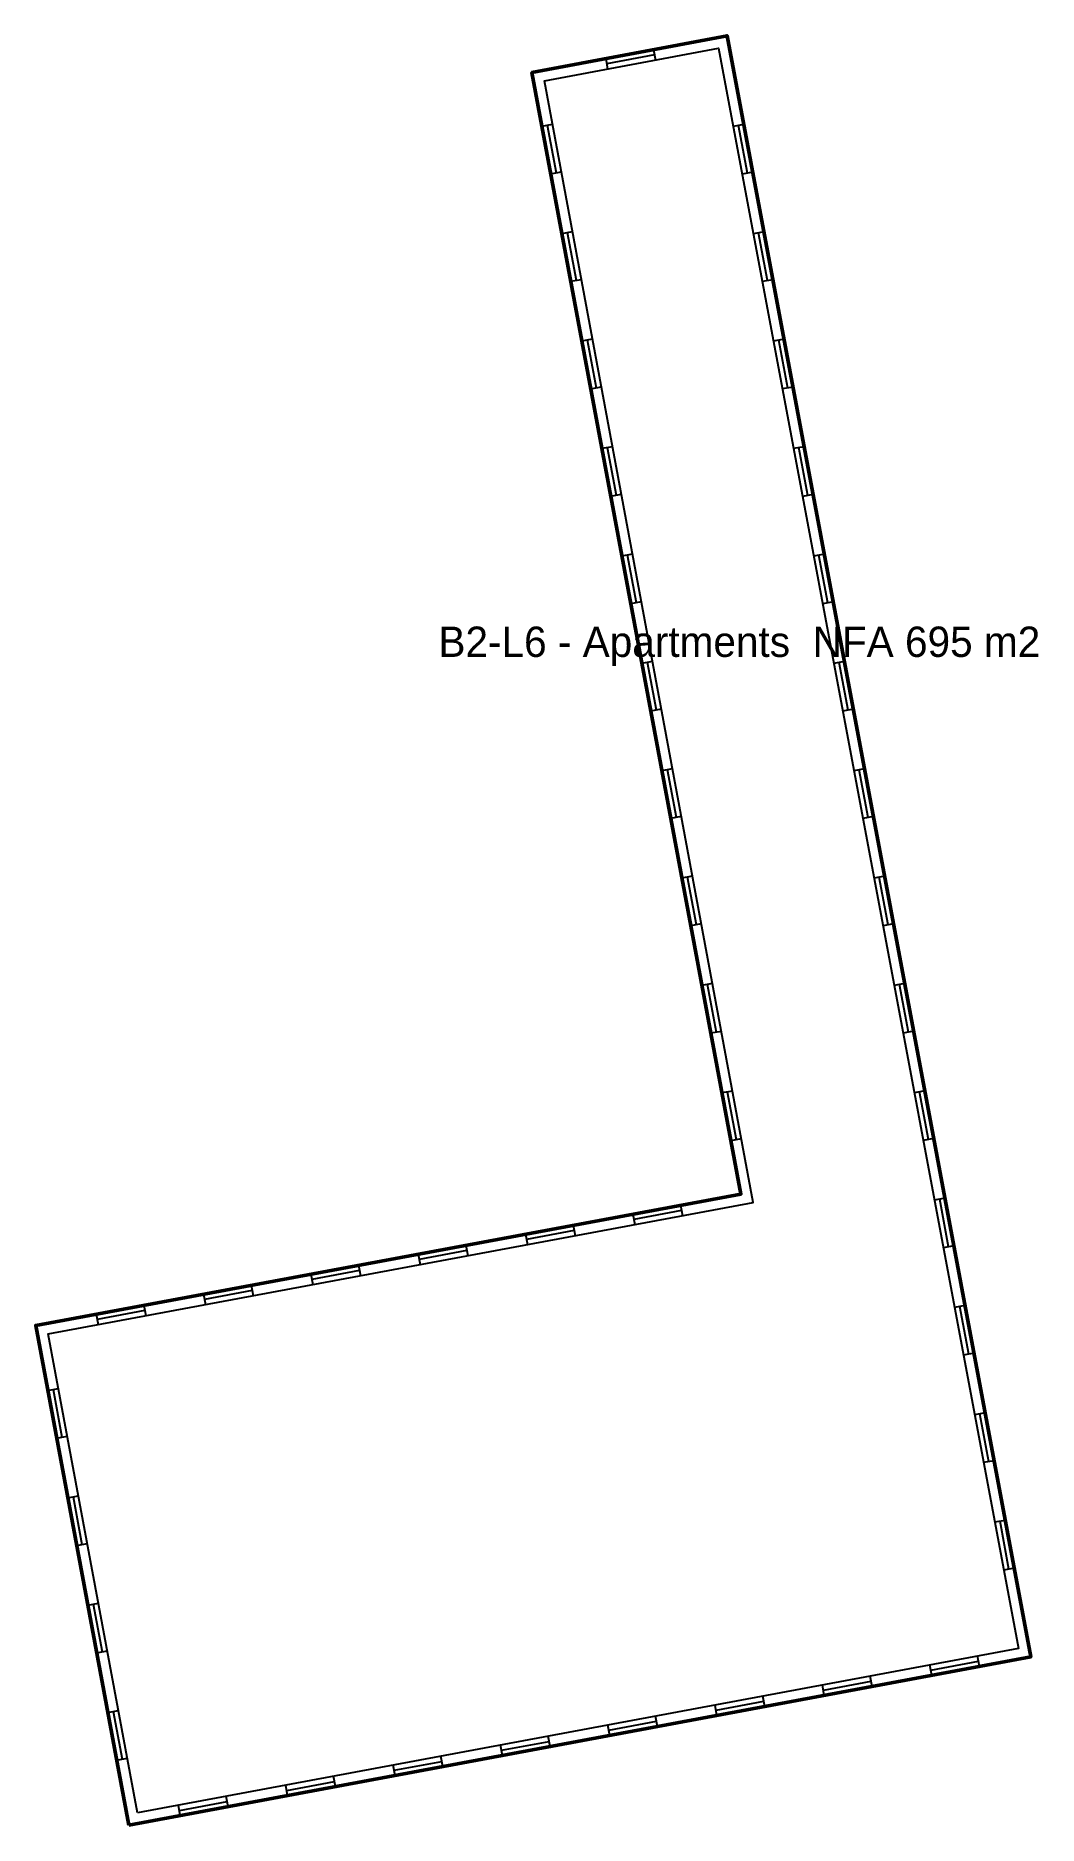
# Model space of a CAD drawing. Header units: metres. Extents: x 65.8 to 98.8, y -69.3 to -10.4.
import ezdxf
from ezdxf.enums import TextEntityAlignment as Align

# ---------------------------------------------------------------- set-up
doc = ezdxf.new("R2010")
doc.units = ezdxf.units.M
for name, color, linetype in [('TEXT', 250, 'Continuous'), ('WALL', 7, 'Continuous'), ('WINDOW', 5, 'Continuous')]:
    doc.layers.add(name, color=color, linetype=linetype)

msp = doc.modelspace()

# ---------------------------------------------------------------- linework, layer by layer
at = {"layer": 'WALL', "lineweight": 50}
msp.add_lwpolyline([(68.861, -69.342), (98.597, -63.793), (88.584, -10.37), (82.15, -11.58), (89.04, -48.54), (65.79, -52.87)], close=True, dxfattribs=at)
at = {"layer": 'WALL'}
msp.add_lwpolyline([(69.14, -68.933), (66.198, -53.15), (89.448, -48.82), (82.558, -11.859), (88.304, -10.778), (98.188, -63.513), (69.14, -68.933)], close=True, dxfattribs=at)
at = {"layer": 'WINDOW'}
for p, q in [((84.581, -11.123), (84.645, -11.467)), ((86.185, -10.999), (84.613, -11.295)), ((86.153, -10.827), (86.218, -11.171)), ((82.48, -13.348), (82.824, -13.284)), ((82.652, -13.316), (82.945, -14.889)), ((89.132, -13.296), (88.788, -13.36)), ((89.255, -14.9), (88.96, -13.328)), ((82.773, -14.921), (83.117, -14.857)), ((89.427, -14.868), (89.083, -14.933)), ((83.139, -16.887), (83.483, -16.823)), ((83.311, -16.855), (83.605, -18.428)), ((89.795, -16.834), (89.451, -16.898)), ((89.918, -18.439), (89.623, -16.866)), ((83.433, -18.46), (83.777, -18.396)), ((90.09, -18.407), (89.746, -18.471)), ((83.799, -20.426), (84.143, -20.362)), ((83.971, -20.394), (84.264, -21.967)), ((90.458, -20.372), (90.114, -20.437)), ((90.581, -21.977), (90.286, -20.405)), ((84.092, -21.999), (84.436, -21.935)), ((90.753, -21.945), (90.409, -22.009)), ((84.459, -23.965), (84.803, -23.901)), ((84.631, -23.933), (84.924, -25.506)), ((91.121, -23.911), (90.777, -23.975)), ((91.244, -25.516), (90.949, -23.943)), ((84.752, -25.538), (85.096, -25.474)), ((91.416, -25.483), (91.072, -25.548)), ((85.119, -27.504), (85.463, -27.44)), ((85.291, -27.472), (85.584, -29.045)), ((91.785, -27.449), (91.441, -27.514)), ((91.907, -29.054), (91.613, -27.481)), ((85.412, -29.077), (85.756, -29.013)), ((92.079, -29.022), (91.735, -29.086)), ((85.778, -31.043), (86.122, -30.979)), ((85.95, -31.011), (86.244, -32.584)), ((92.448, -30.987), (92.104, -31.052)), ((92.571, -32.592), (92.276, -31.02)), ((86.071, -32.616), (86.416, -32.552)), ((92.743, -32.56), (92.399, -32.625)), ((86.438, -34.582), (86.782, -34.518)), ((86.61, -34.55), (86.903, -36.123)), ((93.111, -34.526), (92.767, -34.59)), ((93.234, -36.131), (92.939, -34.558)), ((86.731, -36.155), (87.075, -36.091)), ((93.406, -36.098), (93.062, -36.163)), ((87.098, -38.121), (87.442, -38.057)), ((87.27, -38.089), (87.563, -39.662)), ((93.774, -38.064), (93.43, -38.129)), ((93.897, -39.669), (93.602, -38.096)), ((87.391, -39.694), (87.735, -39.63)), ((94.069, -39.637), (93.725, -39.701)), ((87.757, -41.66), (88.102, -41.596)), ((87.93, -41.628), (88.223, -43.201)), ((94.437, -41.603), (94.093, -41.667)), ((94.56, -43.207), (94.265, -41.635)), ((88.051, -43.233), (88.395, -43.169)), ((94.732, -43.175), (94.388, -43.24)), ((88.417, -45.199), (88.761, -45.135)), ((88.589, -45.167), (88.882, -46.74)), ((95.101, -45.141), (94.757, -45.205)), ((95.223, -46.746), (94.929, -45.173)), ((88.71, -46.772), (89.055, -46.708)), ((95.395, -46.714), (95.051, -46.778)), ((87.049, -48.911), (87.113, -49.255)), ((95.764, -48.679), (95.42, -48.744)), ((95.887, -50.284), (95.592, -48.712)), ((85.476, -49.204), (85.54, -49.548)), ((87.081, -49.083), (85.508, -49.376)), ((81.937, -49.863), (82.001, -50.207)), ((83.542, -49.742), (81.969, -50.035)), ((83.51, -49.57), (83.574, -49.914)), ((78.398, -50.522), (78.462, -50.866)), ((80.003, -50.401), (78.43, -50.694)), ((79.971, -50.229), (80.035, -50.573)), ((96.059, -50.252), (95.715, -50.316)), ((74.859, -51.181), (74.923, -51.525)), ((76.464, -51.06), (74.891, -51.353)), ((76.432, -50.888), (76.496, -51.232)), ((71.32, -51.84), (71.384, -52.184)), ((72.925, -51.719), (71.352, -52.012)), ((72.893, -51.547), (72.957, -51.891)), ((69.386, -52.378), (67.813, -52.671)), ((69.354, -52.206), (69.418, -52.55)), ((96.427, -52.218), (96.083, -52.282)), ((96.55, -53.823), (96.255, -52.25)), ((67.781, -52.499), (67.845, -52.843)), ((96.722, -53.79), (96.378, -53.855)), ((66.189, -55.011), (66.533, -54.947)), ((66.361, -54.979), (66.654, -56.552)), ((97.09, -55.756), (96.746, -55.821)), ((97.213, -57.361), (96.918, -55.788)), ((66.482, -56.584), (66.826, -56.52)), ((97.385, -57.329), (97.041, -57.393)), ((66.849, -58.55), (67.193, -58.486)), ((67.021, -58.518), (67.314, -60.091)), ((97.753, -59.295), (97.409, -59.359)), ((97.876, -60.899), (97.581, -59.327)), ((67.142, -60.123), (67.486, -60.059)), ((98.048, -60.867), (97.704, -60.932)), ((67.509, -62.089), (67.853, -62.025)), ((67.681, -62.057), (67.974, -63.63)), ((67.802, -63.662), (68.146, -63.598)), ((95.328, -64.403), (95.264, -64.059)), ((95.296, -64.231), (96.869, -63.938)), ((96.901, -64.11), (96.837, -63.765)), ((91.789, -65.063), (91.725, -64.719)), ((91.757, -64.891), (93.33, -64.598)), ((93.362, -64.77), (93.298, -64.426)), ((88.25, -65.724), (88.186, -65.38)), ((88.218, -65.552), (89.791, -65.258)), ((89.823, -65.43), (89.759, -65.086)), ((68.168, -65.628), (68.512, -65.564)), ((68.34, -65.596), (68.633, -67.169)), ((84.712, -66.384), (84.647, -66.04)), ((84.679, -66.212), (86.252, -65.918)), ((86.284, -66.091), (86.22, -65.746)), ((81.141, -66.872), (82.713, -66.579)), ((82.745, -66.751), (82.681, -66.407)), ((68.461, -67.201), (68.806, -67.137)), ((79.207, -67.411), (79.142, -67.067)), ((81.173, -67.044), (81.108, -66.7)), ((75.668, -68.071), (75.603, -67.727)), ((77.634, -67.705), (77.569, -67.361)), ((77.602, -67.533), (79.174, -67.239)), ((72.129, -68.732), (72.064, -68.388)), ((74.095, -68.365), (74.031, -68.021)), ((74.063, -68.193), (75.636, -67.899)), ((70.556, -69.025), (70.492, -68.681)), ((70.524, -68.853), (72.097, -68.56))]:
    msp.add_line(p, q, dxfattribs=at)

# ---------------------------------------------------------------- texts
at = {"layer": 'TEXT'}
msp.add_text('B2-L6 - Apartments  NFA 695 m2', height=1, dxfattribs=at).set_placement((88.987, -30.34), align=Align.MIDDLE_CENTER)

doc.saveas('drawing.dxf')
